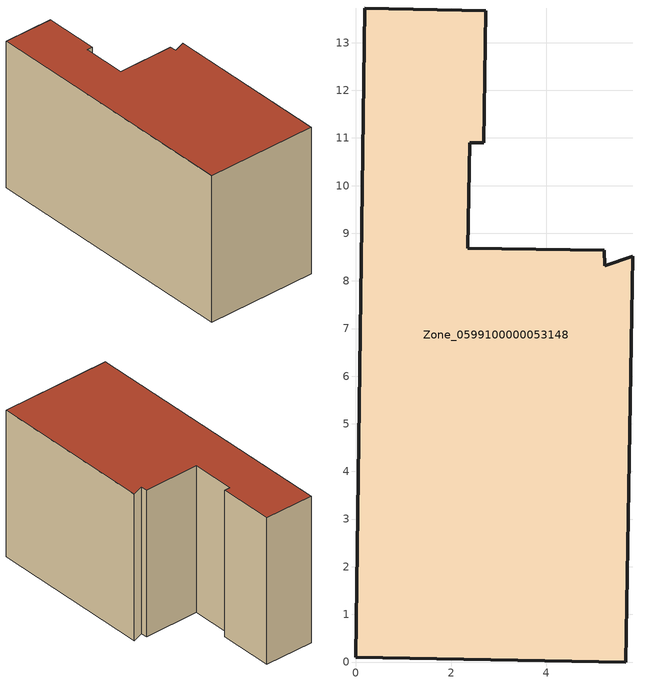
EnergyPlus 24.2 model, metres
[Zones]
Zone_0599100000053148
 floor ground (C_G): 0,0.1 0.19,13.73 2.72,13.67 2.68,10.9 2.39,10.9 2.35,8.69 5.21,8.65 5.23,8.31 5.81,8.52 5.67,0 z0
 wall outside (C_F): 0.19,13.73 0,0.1 5.67,0 5.81,8.52 5.23,8.31 5.21,8.65 2.35,8.69 2.39,10.9 2.68,10.9 2.72,13.67 0.19,13.73 z0:7.69
 roof outside (C_R): 5.67,0 5.81,8.52 5.23,8.31 5.21,8.65 2.35,8.69 2.39,10.9 2.68,10.9 2.72,13.67 0.19,13.73 0,0.1 z7.69
[BUILDING]
Pand.0599100000053148: North Axis=0; Terrain=City; Loads Convergence Tolerance Value=0.04; Temperature Convergence Tolerance Value=0.4; Solar Distribution=FullExterior; Maximum Number of Warmup Days=25; Minimum Number of Warmup Days=1
[Site:Location]
Rotterdam.The.Hague.AP_ZH_NLD Design_Conditions: Latitude=51.96; Longitude=4.45; Time Zone=1; Elevation=-4.5
[SITE:GROUNDTEMPERATURE:BUILDINGSURFACE]
18, 18, 18, 18, 18, 18, 18, 18, 18, 18, 18, 18
[MATERIAL] Thermal Absorptance=0.9; Solar Absorptance=0.7; Visible Absorptance=0.7
Name | Roughness | Thickness | Conductivity | Density | Specific Heat
G.TC.1975-1991 | MediumSmooth | 0.15 | 0.288461 | 540 | 1210
F.TC.1975-1991 | Rough | 0.3 | 0.230769 | 1920 | 840
R.TC.1975-1991 | MediumRough | 0.2 | 0.153846 | 1500 | 1000
[CONSTRUCTION]
C_G: G.TC.1975-1991
C_F: F.TC.1975-1991
C_R: R.TC.1975-1991
[ZONE]
Zone_0599100000053148: Type=1; Multiplier=1; Ceiling Height=Autocalculate; Volume=Autocalculate; Floor Area=autocalculate; Part of Total Floor Area=Yes
[ZONEINFILTRATION:DESIGNFLOWRATE]
Infil_Zone_0599100000053148: Zone or ZoneList or Space or SpaceList=Zone_0599100000053148; Schedule=AlwaysOn; Design Flow Rate Calculation Method=Flow/Area; Flow Rate per Floor Area=0.003; Constant Term Coefficient=1; Temperature Term Coefficient=0; Velocity Term Coefficient=0; Velocity Squared Term Coefficient=0
[HVACTEMPLATE:ZONE:IDEALLOADSAIRSYSTEM]
Zone_0599100000053148: Maximum Heating Supply Air Temperature=50; Minimum Cooling Supply Air Temperature=13; Maximum Heating Supply Air Humidity Ratio=0.0156; Minimum Cooling Supply Air Humidity Ratio=0.0077; Heating Limit=NoLimit; Cooling Limit=NoLimit; Dehumidification Control Type=ConstantSensibleHeatRatio; Cooling Sensible Heat Ratio=0.7; Dehumidification Setpoint=60; Humidification Control Type=None; Humidification Setpoint=30; Outdoor Air Method=None; Outdoor Air Flow Rate per Person=0.00944; Outdoor Air Flow Rate per Zone Floor Area=0; Outdoor Air Flow Rate per Zone=0; Demand Controlled Ventilation Type=None; Outdoor Air Economizer Type=NoEconomizer; Heat Recovery Type=None; Sensible Heat Recovery Effectiveness=0.7; Latent Heat Recovery Effectiveness=0.65
[ZONECONTROL:THERMOSTAT]
ThermostatControl_Zone_0599100000053148: Zone or ZoneList=Zone_0599100000053148; Control Type Schedule=DualSetpointControlType; Control 1=Thermostat_Zone_0599100000053148; Temperature Difference Between Cutout And Setpoint=0
[THERMOSTATSETPOINT:DUALSETPOINT]
Thermostat_Zone_0599100000053148: Heating Setpoint Temperature Schedule=HeatingSetpoint_Zone_0599100000053148; Cooling Setpoint Temperature Schedule=CoolingSetpoint_Zone_0599100000053148
[SCHEDULE:COMPACT]
HeatingSetpoint_Zone_0599100000053148: Through: 12/31, For: AllDays, Until: 24:00, 21
CoolingSetpoint_Zone_0599100000053148: Through: 12/31, For: AllDays, Until: 24:00, 24
DualSetpointControlType: Through: 12/31, For: AllDays, Until: 24:00, 4
AlwaysOn: Through: 12/31, For: AllDays, Until: 24:00, 1
